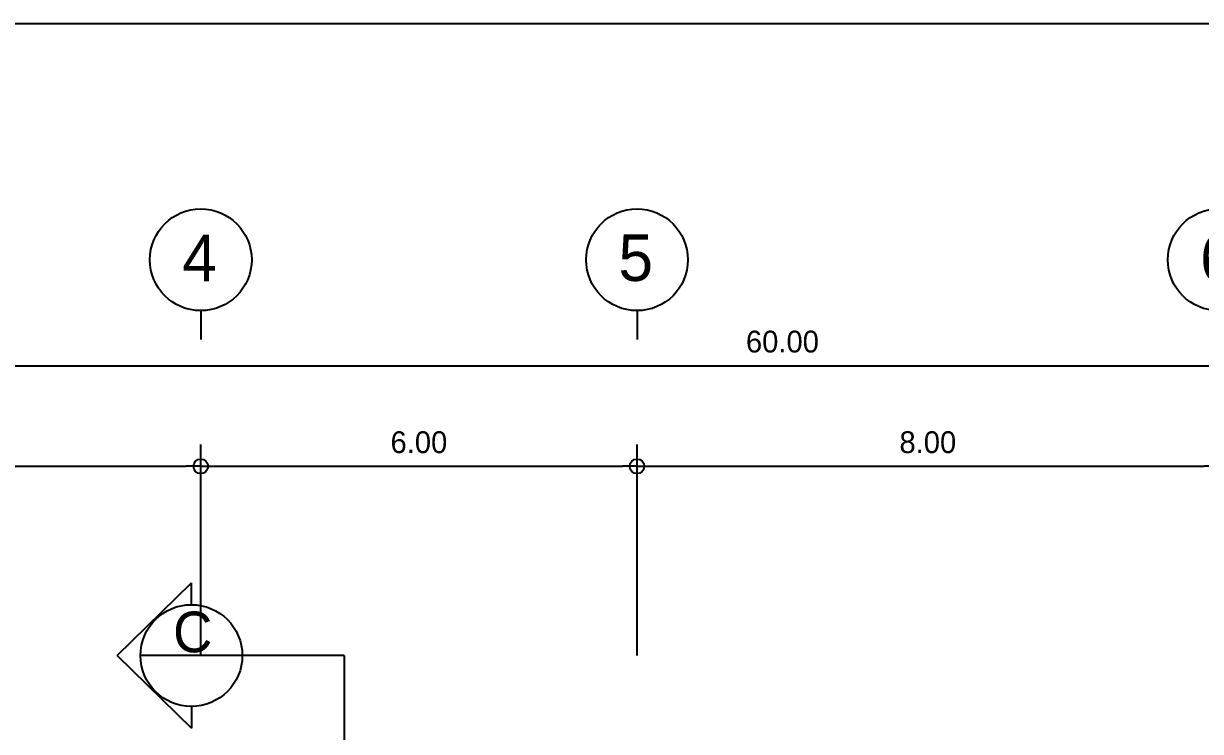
# Model space of a CAD drawing. Header units: millimetres. Extents: x -398 to 816, y -1 to 208.
# Drawn here: x 305.36 to 321.54, y 45.33 to 55.08 of the extents above; entities that cross this region are included whole.
import ezdxf
from ezdxf.enums import TextEntityAlignment as Align

# ---------------------------------------------------------------- set-up
doc = ezdxf.new("R2010")
doc.units = ezdxf.units.MM
doc.linetypes.add('ACAD_ISO04W100', pattern=[30, 24, -3, 0, -3])
for name, color, linetype in [('AA_Dim', 6, 'Continuous'), ('AA_Dim2', 6, 'Continuous'), ('AA_FD', 6, 'Continuous'), ('AC FCU', 221, 'Continuous')]:
    doc.layers.add(name, color=color, linetype=linetype)
doc.styles.add('E140', font='vit-s.shx', dxfattribs={"height": 3.2})
doc.styles.get("Standard").update_dxf_attribs({"font": 'vit-s.shx'})
doc.styles.add('style2', font='vit-s.shx', dxfattribs={"height": 3.2})
doc.dimstyles.new('overall', dxfattribs={"dimtxt": 0.25, "dimasz": 0.15, "dimexe": 0.3, "dimexo": 0.3, "dimgap": 0.18, "dimtad": 1, "dimzin": 0, "dimdsep": 46, "dimtxsty": 'Standard', "dimblk": 'ORIGIN', "dimcen": 0.015, "dimclrd": 256, "dimclre": 256, "dimclrt": 2, "dimadec": 0, "dimazin": 0, "dimtfac": 1, "dimtofl": 0, "dimtmove": 0, "dimatfit": 3, "dimldrblk": 'OPEN90', "dimfxl": 0, "dimtolj": 1, "dimtzin": 0, "dimarcsym": 0})

# ---------------------------------------------------------------- blocks, each defined once
blk = doc.blocks.new('GRD-2')
at = {"layer": 'AA_Dim', "color": 1}
blk.add_line((0, -10.99), (0, -12.981), dxfattribs=at)
blk.add_circle((0, -7.49), 3.5, dxfattribs=at)
at = {"layer": 'AA_Dim', "color": 3, "style": 'E140'}
blk.add_attdef('GRID', text='', height=3.2, dxfattribs=at).set_placement((-0.086, -7.369), align=Align.MIDDLE)
blk = doc.blocks.new('_Origin')
at = {"layer": 'AA_Dim2', "color": 0, "lineweight": -2}
blk.add_line((0, 0), (-1, 0), dxfattribs=at)
blk.add_circle((0, 0), 0.5, dxfattribs=at)
blk = doc.blocks.new('*D29')
at = {"layer": 'AA_Dim', "color": 9, "lineweight": -2}
for p, q in [((285.795, 49.282), (285.795, 50.667)), ((345.795, 49.282), (345.795, 50.667)), ((285.995, 50.367), (345.595, 50.367))]:
    blk.add_line(p, q, dxfattribs=at)
at = {"layer": 'Defpoints', "color": 0}
for p in [(345.795, 50.367), (285.795, 48.982), (345.795, 48.982)]:
    blk.add_point(p, dxfattribs=at)
at = {"layer": 'AA_Dim', "color": 9, "lineweight": -2, "xscale": 0.2, "yscale": 0.2, "zscale": 0.2, "rotation": 180}
blk.add_blockref('_Origin', (285.795, 50.367), dxfattribs=at)
at = {"layer": 'AA_Dim', "color": 9, "lineweight": -2, "xscale": 0.2, "yscale": 0.2, "zscale": 0.2}
blk.add_blockref('_Origin', (345.795, 50.367), dxfattribs=at)
at = {"layer": 'AA_Dim', "color": 2, "insert": (315.795, 50.697), "char_height": 0.3, "attachment_point": 5}
blk.add_mtext('\\A1;60.00', dxfattribs=at)
blk = doc.blocks.new('_Open90')
at = {"layer": 'AA_Dim2', "color": 0, "lineweight": -2}
for p, q in [((0, 0), (-1, 0)), ((-0.5, 0.5), (0, 0)), ((0, 0), (-0.5, -0.5))]:
    blk.add_line(p, q, dxfattribs=at)
blk = doc.blocks.new('*D81')
at = {"layer": 'AA_Dim', "color": 9, "lineweight": -2}
for p, q in [((307.795, 46.38), (307.795, 49.282)), ((313.795, 46.38), (313.795, 49.282)), ((307.995, 48.982), (313.595, 48.982))]:
    blk.add_line(p, q, dxfattribs=at)
at = {"layer": 'Defpoints', "color": 0}
for p in [(313.795, 48.982), (307.795, 46.08), (313.795, 46.08)]:
    blk.add_point(p, dxfattribs=at)
at = {"layer": 'AA_Dim', "color": 9, "lineweight": -2, "xscale": 0.2, "yscale": 0.2, "zscale": 0.2, "rotation": 180}
blk.add_blockref('_Origin', (307.795, 48.982), dxfattribs=at)
at = {"layer": 'AA_Dim', "color": 9, "lineweight": -2, "xscale": 0.2, "yscale": 0.2, "zscale": 0.2}
blk.add_blockref('_Origin', (313.795, 48.982), dxfattribs=at)
at = {"layer": 'AA_Dim', "color": 2, "insert": (310.795, 49.312), "char_height": 0.3, "attachment_point": 5}
blk.add_mtext('\\A1;6.00', dxfattribs=at)
blk = doc.blocks.new('*D82')
at = {"layer": 'AA_Dim', "color": 9, "lineweight": -2}
for p, q in [((301.795, 46.38), (301.795, 49.282)), ((307.795, 46.38), (307.795, 49.282)), ((301.995, 48.982), (307.595, 48.982))]:
    blk.add_line(p, q, dxfattribs=at)
at = {"layer": 'Defpoints', "color": 0}
for p in [(307.795, 48.982), (301.795, 46.08), (307.795, 46.08)]:
    blk.add_point(p, dxfattribs=at)
at = {"layer": 'AA_Dim', "color": 9, "lineweight": -2, "xscale": 0.2, "yscale": 0.2, "zscale": 0.2, "rotation": 180}
blk.add_blockref('_Origin', (301.795, 48.982), dxfattribs=at)
at = {"layer": 'AA_Dim', "color": 9, "lineweight": -2, "xscale": 0.2, "yscale": 0.2, "zscale": 0.2}
blk.add_blockref('_Origin', (307.795, 48.982), dxfattribs=at)
at = {"layer": 'AA_Dim', "color": 2, "insert": (304.795, 49.312), "char_height": 0.3, "attachment_point": 5}
blk.add_mtext('\\A1;6.00', dxfattribs=at)
blk = doc.blocks.new('*D84')
at = {"layer": 'AA_Dim', "color": 9, "lineweight": -2}
for p, q in [((313.795, 46.38), (313.795, 49.282)), ((321.795, 46.38), (321.795, 49.282)), ((313.995, 48.982), (321.595, 48.982))]:
    blk.add_line(p, q, dxfattribs=at)
at = {"layer": 'Defpoints', "color": 0}
for p in [(321.795, 48.982), (313.795, 46.08), (321.795, 46.08)]:
    blk.add_point(p, dxfattribs=at)
at = {"layer": 'AA_Dim', "color": 9, "lineweight": -2, "xscale": 0.2, "yscale": 0.2, "zscale": 0.2, "rotation": 180}
blk.add_blockref('_Origin', (313.795, 48.982), dxfattribs=at)
at = {"layer": 'AA_Dim', "color": 9, "lineweight": -2, "xscale": 0.2, "yscale": 0.2, "zscale": 0.2}
blk.add_blockref('_Origin', (321.795, 48.982), dxfattribs=at)
at = {"layer": 'AA_Dim', "color": 2, "insert": (317.795, 49.312), "char_height": 0.3, "attachment_point": 5}
blk.add_mtext('\\A1;8.00', dxfattribs=at)

msp = doc.modelspace()

# ---------------------------------------------------------------- linework, layer by layer
at = {"layer": 'AC FCU', "color": 5}
for p, q in [((306.647, 46.377), (307.666, 47.377)), ((307.666, 47.077), (307.666, 47.377)), ((306.647, 46.377), (307.666, 45.377)), ((309.766, 46.377), (306.966, 46.377)), ((307.666, 45.677), (307.666, 45.377))]:
    msp.add_line(p, q, dxfattribs=at)
at = {"layer": 'AC FCU', "color": 5, "linetype": 'ACAD_ISO04W100', "ltscale": 0.25}
msp.add_line((309.766, 46.377), (309.766, 10.104), dxfattribs=at)
at = {"layer": 'AC FCU', "color": 8}
msp.add_lwpolyline([(274.188, 55.078), (351.628, 55.078), (351.628, -1), (274.188, -1)], close=True, dxfattribs=at)
at = {"layer": 'AC FCU', "color": 5}
msp.add_circle((307.666, 46.377), 0.7, dxfattribs=at)

# ---------------------------------------------------------------- block references
at = {"layer": 'AA_FD', "xscale": 0.2000000000000455, "yscale": 0.2000000000000455, "zscale": 0.2}
for p, values in [((307.795, 53.323), {'GRID': '4'}), ((313.795, 53.323), {'GRID': '5'}), ((321.795, 53.323), {'GRID': '6'})]:
    msp.add_blockref('GRD-2', p, dxfattribs=at).add_auto_attribs(values)

# ---------------------------------------------------------------- texts
at = {"layer": 'AC FCU', "style": 'style2'}
msp.add_text('C', height=0.56, dxfattribs=at).set_placement((307.414, 46.422))

# ---------------------------------------------------------------- dimensions: what is measured, and where the dimension line sits
at = {"layer": 'AA_Dim'}
for base, p1, p2, picture, middle in [((345.795, 50.367), (285.795, 48.982), (345.795, 48.982), '*D29', (315.795, 50.697)), ((307.795, 48.982), (301.795, 46.08), (307.795, 46.08), '*D82', (304.795, 49.312)), ((313.795, 48.982), (307.795, 46.08), (313.795, 46.08), '*D81', (310.795, 49.312)), ((321.795, 48.982), (313.795, 46.08), (321.795, 46.08), '*D84', (317.795, 49.312))]:
    dim = msp.add_linear_dim(base=base, p1=p1, p2=p2, dimstyle='overall', override={"dimtxt": 0.3, "dimasz": 0.2, "dimclrd": 9, "dimclre": 9}, dxfattribs=at)
    dim.commit()
    dim.dimension.update_dxf_attribs({"geometry": picture, "text_midpoint": middle})

doc.saveas('drawing.dxf')
